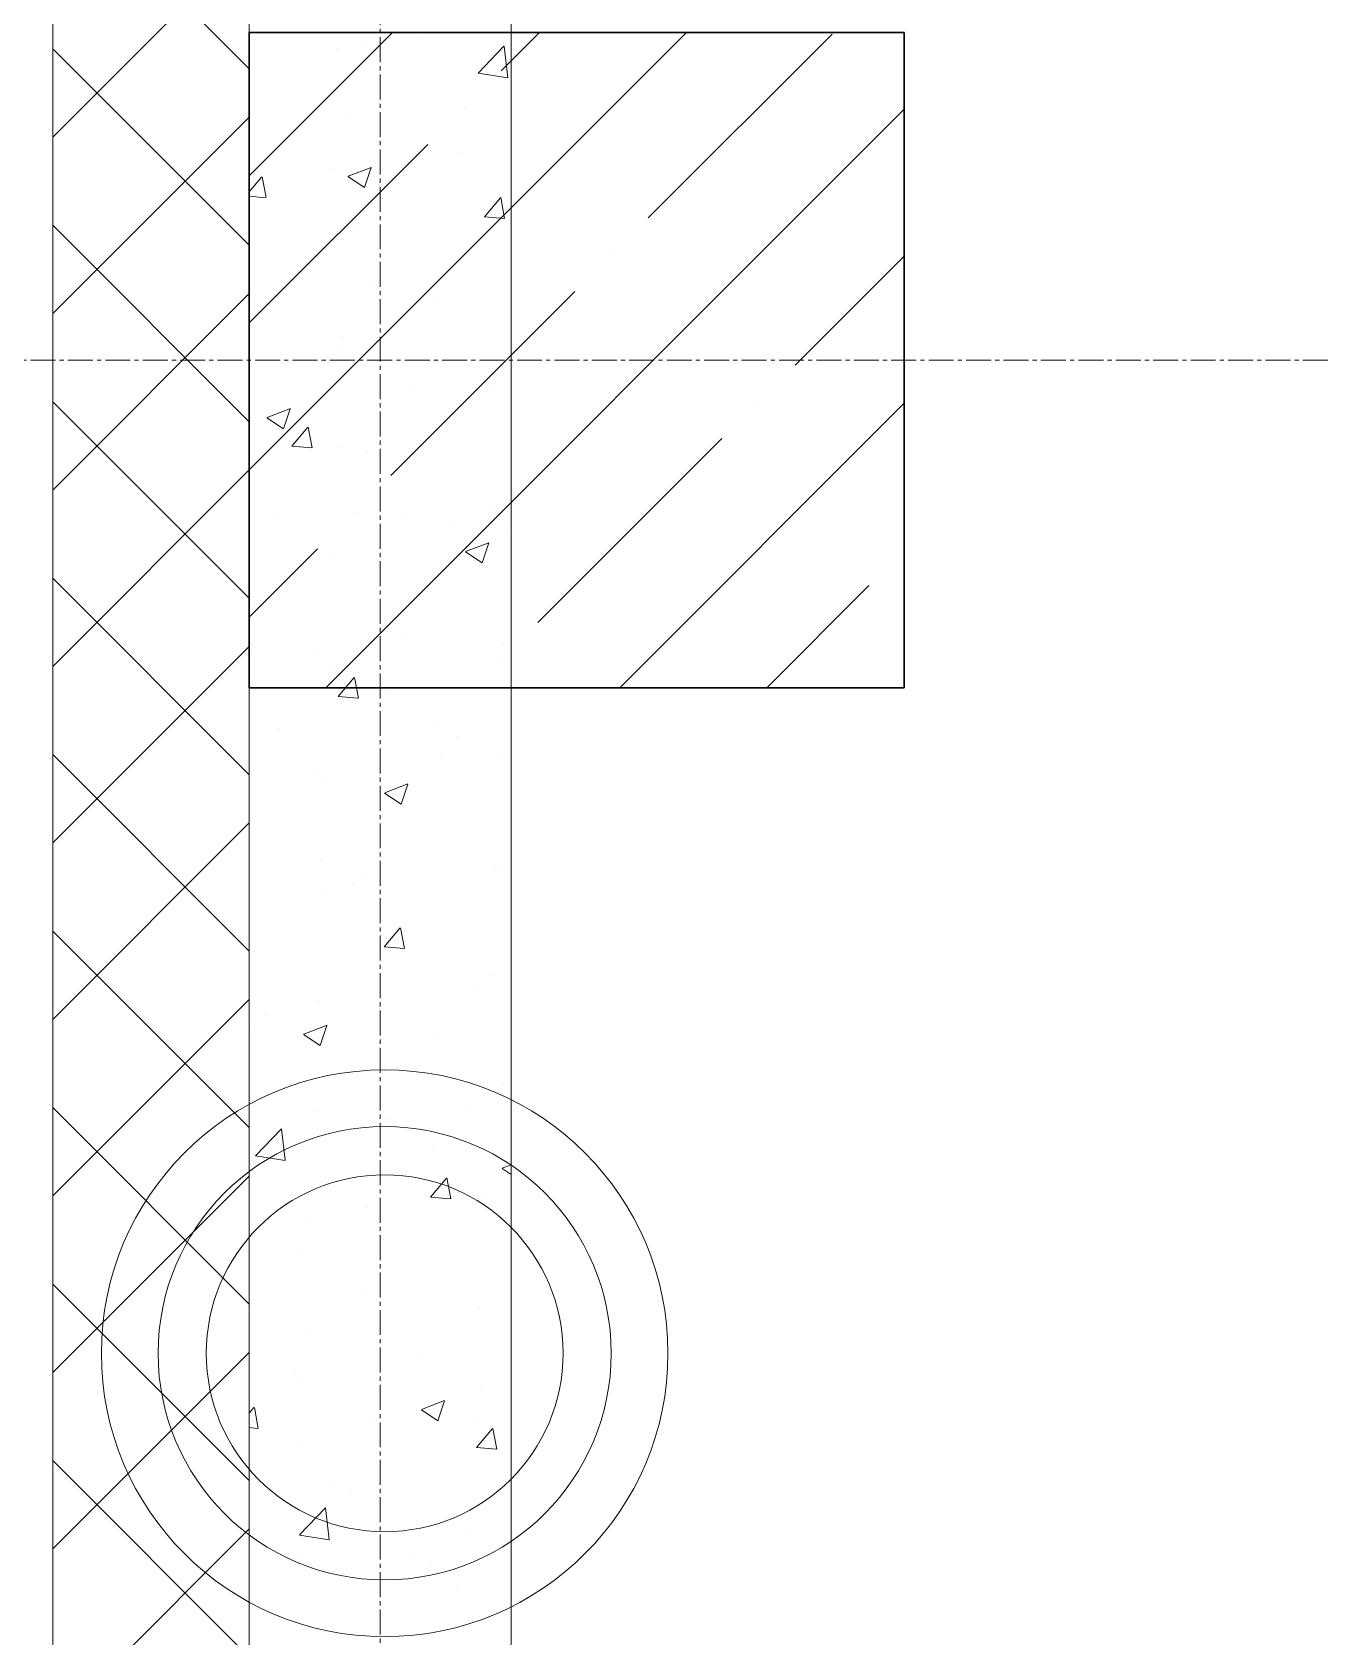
# Model space of a CAD drawing. Header units: millimetres. Extents: x 538266 to 1167394, y 114608 to 637157.
# Drawn here: x 828972 to 829957, y 203639 to 204864 of the extents above; entities that cross this region are included whole.
import ezdxf
from ezdxf.enums import TextEntityAlignment as Align

# ---------------------------------------------------------------- set-up
doc = ezdxf.new("R2010")
doc.units = ezdxf.units.MM
doc.linetypes.add('CENTER2', pattern=[28.575, 19.05, -3.175, 3.175, -3.175])
doc.linetypes.add('HIDDEN2', pattern=[4.7625, 3.175, -1.5875])
doc.layers.get('Defpoints').update_dxf_attribs({"color": 140})
doc.layers.add('АР_Делит', color=120, linetype='Continuous', lineweight=0, plot=False)
for name, color, linetype, lineweight in [('АР_Колонны', 70, 'Continuous', 30), ('АР_Стены ЖБ', 7, 'Continuous', 35), ('АР_Стены ПЕНОблок', 52, 'Continuous', 20), ('АР_Тонкая', 254, 'Continuous', 5), ('АР_Утеплитель', 31, 'Continuous', 0), ('АР_Штриховка', 8, 'Continuous', 0)]:
    doc.layers.add(name, color=color, linetype=linetype, lineweight=lineweight)
doc.layers.add('РД_Оси_100', color=7, linetype='Continuous', lineweight=0, true_color=0x525252)
doc.styles.add('style1', font='ARIALN.TTF')

# ---------------------------------------------------------------- blocks, each defined once
blk = doc.blocks.new('2_этаж')
at = {"layer": 'АР_Делит', "color": 18, "true_color": 0x000000}
for radius in [216.3, 173, 136.2]:
    blk.add_circle((672877, 203855.2), radius, dxfattribs=at)
at = {"layer": 'АР_Колонны', "color": 18, "linetype": 'HIDDEN2', "lineweight": 25, "true_color": 0x000000}
for p, q in [((672773.6, 204863.2), (673273.6, 204863.2)), ((672773.6, 204363.2), (672773.6, 204863.2)), ((673273.6, 204863.2), (673273.6, 204363.2)), ((673273.6, 204363.2), (672773.6, 204363.2))]:
    blk.add_line(p, q, dxfattribs=at)
at = {"layer": 'АР_Колонны', "color": 18, "linetype": 'Continuous', "lineweight": 15, "true_color": 0x000000}
for p, q in [((673273.6, 204863.2), (672773.6, 204863.2)), ((672773.6, 204863.2), (672773.6, 204363.2)), ((673273.6, 204863.2), (672773.6, 204863.2)), ((672773.6, 204863.2), (672773.6, 204363.2)), ((673273.6, 204363.2), (673273.6, 204863.2)), ((673273.6, 204363.2), (673273.6, 204863.2)), ((672773.6, 204363.2), (673273.6, 204363.2)), ((672773.6, 204363.2), (673273.6, 204363.2))]:
    blk.add_line(p, q, dxfattribs=at)
at = {"layer": 'АР_Стены ЖБ', "color": 18, "linetype": 'Continuous', "lineweight": 30, "true_color": 0x000000}
for p, q in [((673273.6, 204863.2), (672773.6, 204863.2)), ((672773.6, 204863.2), (672773.6, 204363.2)), ((673273.6, 204363.2), (673273.6, 204863.2)), ((672773.6, 204363.2), (673273.6, 204363.2))]:
    blk.add_line(p, q, dxfattribs=at)
at = {"layer": 'АР_Стены ПЕНОблок', "color": 18, "linetype": 'Continuous', "lineweight": 20, "true_color": 0x000000}
for p, q in [((672773.6, 213213.2), (672773.6, 137013.2)), ((672973.6, 137013.2), (672973.6, 213213.2))]:
    blk.add_line(p, q, dxfattribs=at)
at = {"layer": 'АР_Тонкая', "color": 18, "linetype": 'Continuous', "lineweight": 5, "true_color": 0x000000}
blk.add_line((672623.6, 137013.2), (672623.6, 213213.2), dxfattribs=at)
at = {"layer": 'АР_Утеплитель', "color": 18, "linetype": 'Continuous', "lineweight": 0, "true_color": 0x000000}
for p, q in [((672623.6, 213213.2), (672623.6, 137013.2)), ((672773.6, 137013.2), (672773.6, 213213.2))]:
    blk.add_line(p, q, dxfattribs=at)
at = {"layer": 'АР_Штриховка', "color": 18, "linetype": 'Continuous', "lineweight": 0, "true_color": 0x000000}
for p, q in [((672773.6, 204835.6), (672623.6, 204985.6)), ((672623.6, 204783.5), (672773.6, 204933.5)), ((672903.9, 204859.4), (672903.9, 204859.4)), ((672773.6, 204700.9), (672623.6, 204850.9)), ((672840.3, 204851.1), (672840.3, 204851.1)), ((672861, 204855.3), (672861, 204855.3)), ((672948.3, 204832.3), (672968.1, 204852.9)), ((672971, 204828.8), (672968.2, 204853)), ((672948.4, 204832.2), (672971, 204828.7)), ((672623.6, 204648.8), (672773.6, 204798.8)), ((672851.1, 204800.6), (672851.1, 204800.6)), ((672933.2, 204771.9), (672933.2, 204771.9)), ((672837, 204759.2), (672837, 204759.2)), ((672849, 204753.6), (672866.8, 204760.4)), ((672861.6, 204744.9), (672866.7, 204760.2)), ((672773.6, 204741.7), (672783.2, 204753.2)), ((672786.4, 204737.3), (672783.5, 204753.2)), ((672848.9, 204753.4), (672861.6, 204744.9)), ((672892.5, 204754.5), (672892.5, 204754.5)), ((672773.6, 204738.3), (672786.1, 204737.2)), ((672953.1, 204722.6), (672965.4, 204737.2)), ((672968.6, 204721.4), (672965.7, 204737.3)), ((672953.1, 204722.6), (672968.3, 204721.3)), ((672773.6, 204566.2), (672623.6, 204716.2)), ((672848, 204716), (672848, 204716)), ((672854.2, 204713.1), (672854.2, 204713.1)), ((672623.6, 204514.1), (672773.6, 204664.1)), ((672866.4, 204671.7), (672866.4, 204671.7)), ((672915.1, 204657.3), (672915.1, 204657.3)), ((672843, 204624.7), (672843, 204624.7)), ((672845, 204631.5), (672845, 204631.5)), ((672896.6, 204590.6), (672896.6, 204590.6)), ((672960, 204592.7), (672960, 204592.7)), ((672773.6, 204431.5), (672623.6, 204581.5)), ((672787.2, 204569.4), (672805, 204576.2)), ((672799.8, 204560.7), (672804.9, 204576)), ((672787.1, 204569.2), (672799.8, 204560.7)), ((672799.6, 204571.6), (672799.6, 204571.6)), ((672806.2, 204547.5), (672818.4, 204562.1)), ((672821.7, 204546.2), (672818.7, 204562.2)), ((672806.2, 204547.5), (672821.4, 204546.2)), ((672841.9, 204546.9), (672841.9, 204546.9)), ((672864, 204543), (672864, 204543)), ((672623.6, 204379.4), (672773.6, 204529.4)), ((672956.8, 204500.9), (672956.8, 204500.9)), ((672792.5, 204495.6), (672792.5, 204495.6)), ((672893.2, 204492.5), (672893.2, 204492.5)), ((672928.1, 204489.9), (672928.1, 204489.9)), ((672970.7, 204481.4), (672970.7, 204481.4)), ((672938.8, 204467.1), (672956.6, 204473.9)), ((672938.8, 204467), (672951.4, 204458.4)), ((672951.4, 204458.4), (672956.6, 204473.8)), ((672838.8, 204462.3), (672838.8, 204462.3)), ((672773.6, 204296.8), (672623.6, 204446.8)), ((672623.6, 204244.7), (672773.6, 204394.7)), ((672826.4, 204392.3), (672826.4, 204392.3)), ((672853.5, 204391.5), (672853.5, 204391.5)), ((672890, 204400.7), (672890, 204400.7)), ((672967.6, 204396.8), (672967.6, 204396.8)), ((672835.7, 204377.8), (672835.7, 204377.8)), ((672841.4, 204356.5), (672853.7, 204371.1)), ((672856.9, 204355.2), (672854, 204371.1)), ((672841.4, 204356.5), (672856.6, 204355.1)), ((672878.6, 204360.1), (672878.6, 204360.1)), ((672796.6, 204331.7), (672796.6, 204331.7)), ((672914.3, 204335.7), (672914.3, 204335.7)), ((672932.2, 204326), (672932.2, 204326)), ((672773.6, 204162.1), (672623.6, 204312.1)), ((672919.3, 204313.2), (672919.3, 204313.2)), ((672964.5, 204312.3), (672964.5, 204312.3)), ((672823.1, 204300.5), (672823.1, 204300.5)), ((672832.6, 204293.2), (672832.6, 204293.2)), ((672876.9, 204282.8), (672889.6, 204274.2)), ((672877, 204282.9), (672894.8, 204289.8)), ((672889.6, 204274.2), (672894.7, 204289.6)), ((672623.6, 204110), (672773.6, 204260)), ((672828.1, 204231), (672828.1, 204231)), ((672863.2, 204221.4), (672863.2, 204221.4)), ((672961.4, 204227.7), (672961.4, 204227.7)), ((672963.7, 204225.3), (672963.7, 204225.3)), ((672829.5, 204208.7), (672829.5, 204208.7)), ((672852.5, 204213), (672852.5, 204213)), ((672773.6, 204027.4), (672623.6, 204177.4)), ((672876.7, 204165.4), (672888.9, 204180)), ((672892.1, 204164.1), (672889.2, 204180)), ((672876.7, 204165.4), (672891.9, 204164.1)), ((672946.1, 204133.9), (672946.1, 204133.9)), ((672958.4, 204143.2), (672958.4, 204143.2)), ((672623.6, 203975.3), (672773.6, 204125.3)), ((672826.4, 204124.1), (672826.4, 204124.1)), ((672785.7, 204112.8), (672785.7, 204112.8)), ((672778.6, 204101.2), (672778.6, 204101.2)), ((672815.1, 204098.6), (672827.8, 204090.1)), ((672815.2, 204098.7), (672833, 204105.6)), ((672827.8, 204090), (672832.9, 204105.4)), ((672914.2, 204095.5), (672914.2, 204095.5)), ((672832.2, 204067.1), (672832.2, 204067.1)), ((672852.7, 204069.8), (672852.7, 204069.8)), ((672967.8, 204061.4), (672967.8, 204061.4)), ((672955.3, 204058.6), (672955.3, 204058.6)), ((672773.6, 203892.7), (672623.6, 204042.7)), ((672823.3, 204039.6), (672823.3, 204039.6)), ((672942.9, 204042.1), (672942.9, 204042.1)), ((672778.3, 204006), (672798.1, 204026.6)), ((672801, 204002.5), (672798.1, 204026.6)), ((672879.3, 204033.7), (672879.3, 204033.7)), ((672913.6, 204014.1), (672913.6, 204014.1)), ((672778.3, 204005.8), (672800.9, 204002.3)), ((672966.8, 203996.5), (672973.6, 203999.1)), ((672623.6, 203840.5), (672773.6, 203990.5)), ((672911.9, 203974.3), (672924.2, 203988.9)), ((672927.4, 203973.1), (672924.5, 203989)), ((672966.8, 203996.3), (672973.6, 203991.7)), ((672911.9, 203974.3), (672927.1, 203973)), ((672952.2, 203974.1), (672952.2, 203974.1)), ((672863.7, 203966.4), (672863.7, 203966.4)), ((672820.2, 203955), (672820.2, 203955)), ((672972.3, 203954.6), (672972.3, 203954.6)), ((672876.1, 203941.9), (672876.1, 203941.9)), ((672812.5, 203933.6), (672812.5, 203933.6)), ((672773.6, 203758), (672623.6, 203908)), ((672862.5, 203899.7), (672862.5, 203899.7)), ((672949.1, 203889.5), (672949.1, 203889.5)), ((672817.2, 203870.5), (672817.2, 203870.5)), ((672623.6, 203705.8), (672773.6, 203855.8)), ((672905.4, 203854.4), (672905.4, 203854.4)), ((672809.2, 203841.8), (672809.2, 203841.8)), ((672814.2, 203836.6), (672814.2, 203836.6)), ((672949.8, 203830.8), (672949.8, 203830.8)), ((672905, 203812.3), (672922.8, 203819.1)), ((672917.6, 203803.6), (672922.8, 203818.9)), ((672773.6, 203809.5), (672777.2, 203813.8)), ((672780.5, 203797.9), (672777.5, 203813.9)), ((672867.8, 203802.5), (672867.8, 203802.5)), ((672905, 203812.1), (672917.6, 203803.6)), ((672946, 203805), (672946, 203805)), ((672773.6, 203798.5), (672780.2, 203797.9)), ((672947.2, 203783.3), (672959.4, 203797.9)), ((672962.6, 203782), (672959.7, 203797.9)), ((672814.1, 203785.9), (672814.1, 203785.9)), ((672947.2, 203783.3), (672962.3, 203782)), ((672773.6, 203623.3), (672623.6, 203773.3)), ((672838.6, 203754.2), (672838.6, 203754.2)), ((672852, 203748.2), (672852, 203748.2)), ((672812, 203716.5), (672831.7, 203737.1)), ((672834.6, 203713), (672831.8, 203737.1)), ((672623.6, 203571.1), (672773.6, 203721.1)), ((672942.9, 203720.4), (672942.9, 203720.4)), ((672812, 203716.4), (672834.6, 203712.9)), ((672811, 203701.4), (672811, 203701.4)), ((672899.3, 203701.7), (672899.3, 203701.7)), ((672912.8, 203692.4), (672912.8, 203692.4)), ((672932.2, 203675.2), (672932.2, 203675.2))]:
    blk.add_line(p, q, dxfattribs=at)
at = {"layer": 'АР_Штриховка', "color": 18, "linetype": 'Continuous', "lineweight": 5, "true_color": 0x000000}
for p, q in [((672773.6, 204753.9), (672882.9, 204863.2)), ((672773.6, 204529.4), (673107.5, 204863.2)), ((672966, 204834), (672995.2, 204863.2)), ((673078.2, 204721.8), (673218.6, 204862.1)), ((672832, 204363.2), (673273.6, 204804.9)), ((672937.9, 204806), (672937.9, 204806)), ((672773.6, 204641.6), (672909.9, 204777.9)), ((673050.2, 204693.7), (673050.2, 204693.7)), ((673190.5, 204609.5), (673273.6, 204692.6)), ((672881.8, 204525.3), (673022.1, 204665.6)), ((673056.5, 204363.2), (673273.6, 204580.4)), ((673162.4, 204581.5), (673162.4, 204581.5)), ((672994, 204413.1), (673134.4, 204553.4)), ((672853.7, 204497.3), (672853.7, 204497.3)), ((672773.6, 204417.1), (672825.7, 204469.2)), ((673168.7, 204363.2), (673246.6, 204441.1)), ((672966, 204385), (672966, 204385))]:
    blk.add_line(p, q, dxfattribs=at)
at = {"layer": 'Defpoints', "color": 18, "true_color": 0x000000, "style": 'style1'}
for p in [(677970.6, 219836.4), (678101.2, 211681.4)]:
    blk.add_attdef('АР-ПОМЕЩЕНИЕ:НАИМЕНОВАНИЕ', text='', height=100, dxfattribs=at).set_placement(p, align=Align.MIDDLE)
blk = doc.blocks.new('СОШ_2200_АР_ОСИ_М100_28.05.24')
at = {"layer": 'РД_Оси_100', "color": 251, "linetype": 'CENTER2', "true_color": 0x636466}
for p, q in [((0, -6155), (0, 139938.679)), ((119910, 82200), (-5954.958, 82200))]:
    blk.add_line(p, q, dxfattribs=at)

msp = doc.modelspace()

# ---------------------------------------------------------------- block references
msp.add_blockref('2_этаж', (156364.3, 0))
at = {"layer": 'РД_Оси_100'}
msp.add_blockref('СОШ_2200_АР_ОСИ_М100_28.05.24', (829237.8, 122413.2), dxfattribs=at)

doc.saveas('drawing.dxf')
